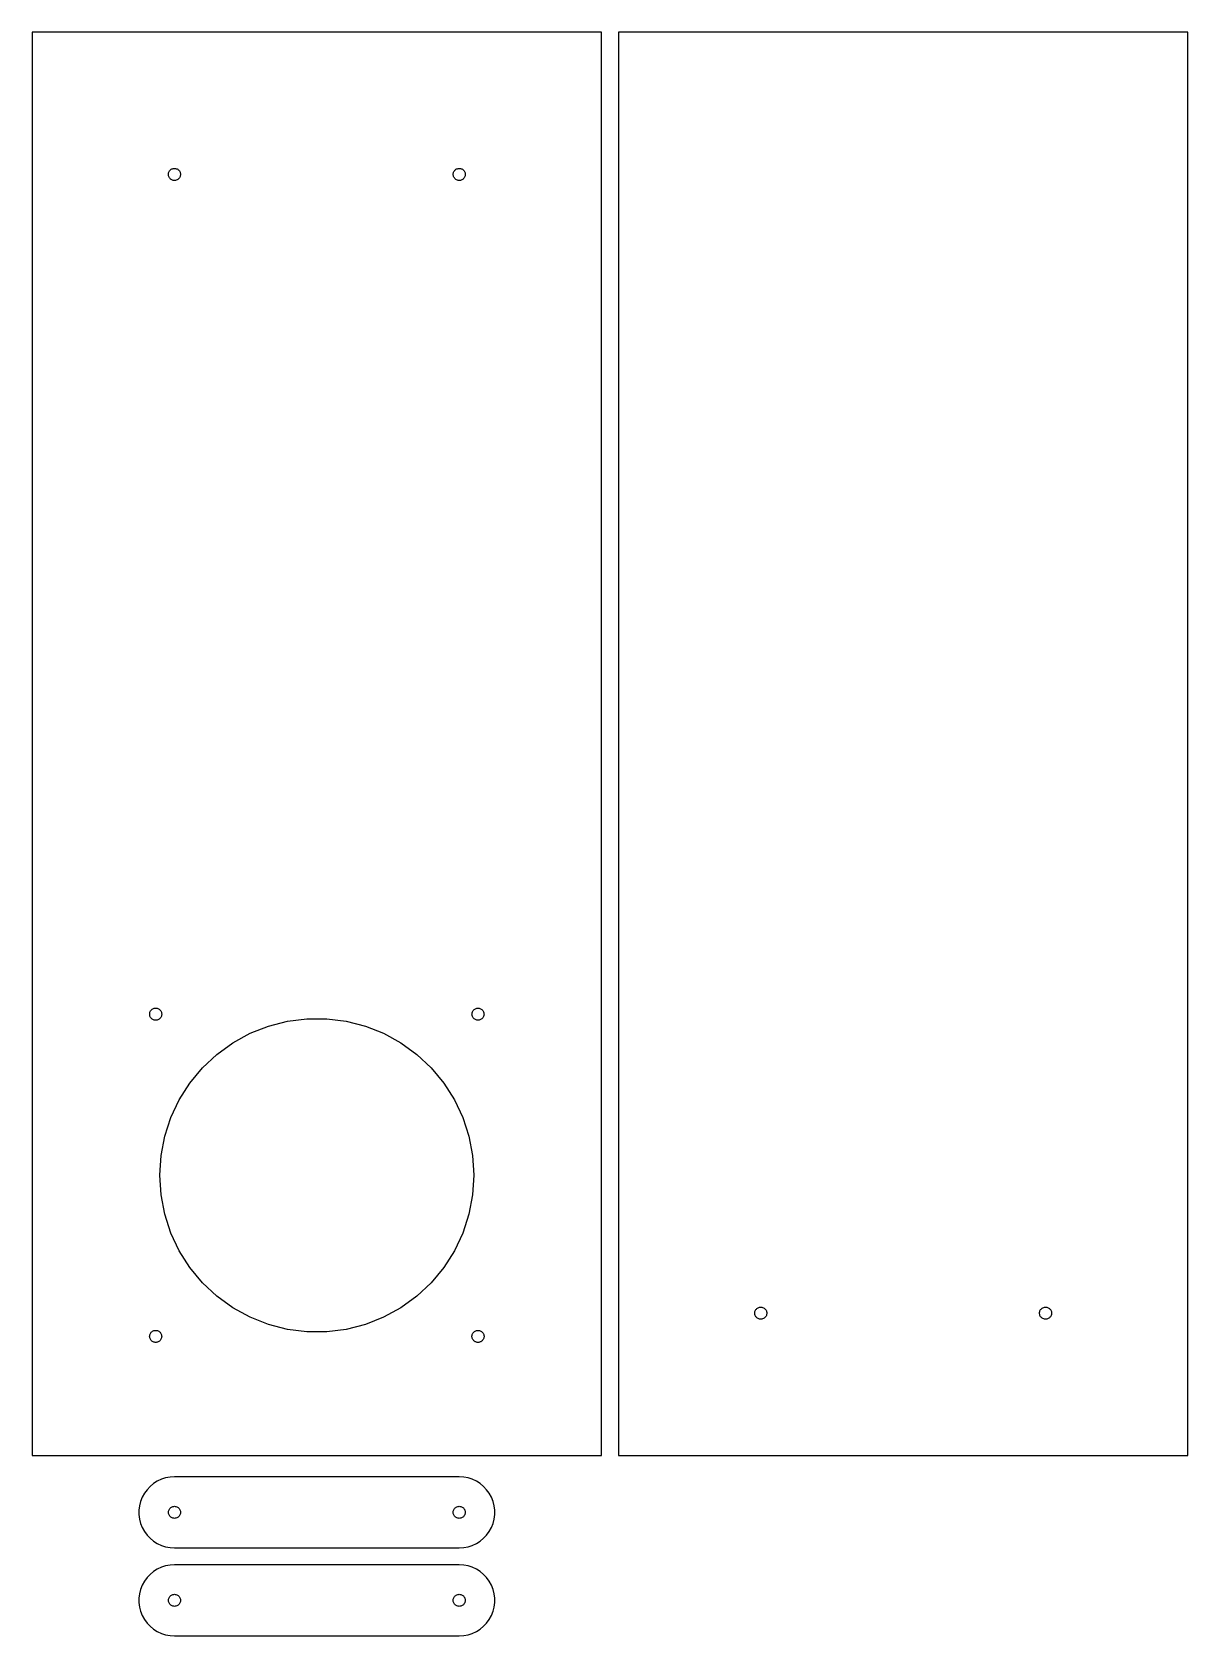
# Model space of a CAD drawing. Header units: metres. Extents: x -102 to 311, y -164 to 408.
import ezdxf

# ---------------------------------------------------------------- set-up
doc = ezdxf.new("R2010")
doc.units = ezdxf.units.M

msp = doc.modelspace()

# ---------------------------------------------------------------- linework, layer by layer
for p, q in [((101.6, 408), (-101.6, 408)), ((-101.6, 408), (-101.6, -100)), ((101.6, -100), (101.6, 408)), ((310.8, 408), (107.6, 408)), ((107.6, 408), (107.6, -100)), ((310.8, -100), (310.8, 408)), ((-52.95, 357.2), (-52.933, 357.469)), ((-52.933, 356.931), (-52.95, 357.2)), ((-52.933, 357.469), (-52.8824, 357.735)), ((-52.8824, 356.665), (-52.933, 356.931)), ((-52.8824, 357.735), (-52.799, 357.991)), ((-52.799, 356.409), (-52.8824, 356.665)), ((-52.799, 357.991), (-52.6841, 358.236)), ((-52.6841, 356.164), (-52.799, 356.409)), ((-52.6841, 358.236), (-52.5394, 358.464)), ((-52.5394, 355.936), (-52.6841, 356.164)), ((-52.5394, 358.464), (-52.3673, 358.672)), ((-52.3673, 355.728), (-52.5394, 355.936)), ((-52.3673, 358.672), (-52.1705, 358.857)), ((-52.1705, 355.543), (-52.3673, 355.728)), ((-52.1705, 358.857), (-51.952, 359.015)), ((-51.952, 355.385), (-52.1705, 355.543)), ((-51.952, 359.015), (-51.7154, 359.145)), ((-51.7154, 355.255), (-51.952, 355.385)), ((-51.7154, 359.145), (-51.4644, 359.245)), ((-51.4644, 355.155), (-51.7154, 355.255)), ((-51.4644, 359.245), (-51.2029, 359.312)), ((-51.2029, 355.088), (-51.4644, 355.155)), ((-51.2029, 359.312), (-50.935, 359.346)), ((-50.935, 355.054), (-51.2029, 355.088)), ((-50.935, 359.346), (-50.665, 359.346)), ((-50.665, 355.054), (-50.935, 355.054)), ((-50.665, 359.346), (-50.3971, 359.312)), ((-50.3971, 355.088), (-50.665, 355.054)), ((-50.3971, 359.312), (-50.1356, 359.245)), ((-50.1356, 355.155), (-50.3971, 355.088)), ((-50.1356, 359.245), (-49.8846, 359.145)), ((-49.8846, 355.255), (-50.1356, 355.155)), ((-49.8846, 359.145), (-49.648, 359.015)), ((-49.648, 355.385), (-49.8846, 355.255)), ((-49.648, 359.015), (-49.4295, 358.857)), ((-49.4295, 355.543), (-49.648, 355.385)), ((-49.4295, 358.857), (-49.2327, 358.672)), ((-49.2327, 355.728), (-49.4295, 355.543)), ((-49.2327, 358.672), (-49.0606, 358.464)), ((-49.0606, 355.936), (-49.2327, 355.728)), ((-49.0606, 358.464), (-48.9159, 358.236)), ((-48.9159, 356.164), (-49.0606, 355.936)), ((-48.9159, 358.236), (-48.801, 357.991)), ((-48.801, 356.409), (-48.9159, 356.164)), ((-48.801, 357.991), (-48.7175, 357.735)), ((-48.7175, 356.665), (-48.801, 356.409)), ((-48.7175, 357.735), (-48.6669, 357.469)), ((-48.6669, 356.931), (-48.7175, 356.665)), ((-48.6669, 357.469), (-48.65, 357.2)), ((-48.65, 357.2), (-48.6669, 356.931)), ((48.65, 357.2), (48.6669, 357.469)), ((48.6669, 356.931), (48.65, 357.2)), ((48.6669, 357.469), (48.7175, 357.735)), ((48.7175, 356.665), (48.6669, 356.931)), ((48.7175, 357.735), (48.801, 357.991)), ((48.801, 356.409), (48.7175, 356.665)), ((48.801, 357.991), (48.9159, 358.236)), ((48.9159, 356.164), (48.801, 356.409)), ((48.9159, 358.236), (49.0606, 358.464)), ((49.0606, 355.936), (48.9159, 356.164)), ((49.0606, 358.464), (49.2327, 358.672)), ((49.2327, 355.728), (49.0606, 355.936)), ((49.2327, 358.672), (49.4295, 358.857)), ((49.4295, 355.543), (49.2327, 355.728)), ((49.4295, 358.857), (49.648, 359.015)), ((49.648, 355.385), (49.4295, 355.543)), ((49.648, 359.015), (49.8846, 359.145)), ((49.8846, 355.255), (49.648, 355.385)), ((49.8846, 359.145), (50.1356, 359.245)), ((50.1356, 355.155), (49.8846, 355.255)), ((50.1356, 359.245), (50.3971, 359.312)), ((50.3971, 355.088), (50.1356, 355.155)), ((50.3971, 359.312), (50.665, 359.346)), ((50.665, 355.054), (50.3971, 355.088)), ((50.665, 359.346), (50.935, 359.346)), ((50.935, 355.054), (50.665, 355.054)), ((50.935, 359.346), (51.2029, 359.312)), ((51.2029, 355.088), (50.935, 355.054)), ((51.2029, 359.312), (51.4644, 359.245)), ((51.4644, 355.155), (51.2029, 355.088)), ((51.4644, 359.245), (51.7154, 359.145)), ((51.7154, 355.255), (51.4644, 355.155)), ((51.7154, 359.145), (51.952, 359.015)), ((51.952, 355.385), (51.7154, 355.255)), ((51.952, 359.015), (52.1705, 358.857)), ((52.1705, 355.543), (51.952, 355.385)), ((52.1705, 358.857), (52.3673, 358.672)), ((52.3673, 355.728), (52.1705, 355.543)), ((52.3673, 358.672), (52.5394, 358.464)), ((52.5394, 355.936), (52.3673, 355.728)), ((52.5394, 358.464), (52.6841, 358.236)), ((52.6841, 356.164), (52.5394, 355.936)), ((52.6841, 358.236), (52.799, 357.991)), ((52.799, 356.409), (52.6841, 356.164)), ((52.799, 357.991), (52.8824, 357.735)), ((52.8824, 356.665), (52.799, 356.409)), ((52.8824, 357.735), (52.933, 357.469)), ((52.933, 356.931), (52.8824, 356.665)), ((52.933, 357.469), (52.95, 357.2)), ((52.95, 357.2), (52.933, 356.931)), ((-59.6458, 57.635), (-59.6119, 57.9029)), ((-59.6458, 57.365), (-59.6458, 57.635)), ((-59.6119, 57.0971), (-59.6458, 57.365)), ((-59.6119, 57.9029), (-59.5448, 58.1644)), ((-59.5448, 58.1644), (-59.4454, 58.4154)), ((-59.4454, 58.4154), (-59.3153, 58.652)), ((-59.3153, 58.652), (-59.1566, 58.8705)), ((-59.1566, 58.8705), (-58.9718, 59.0673)), ((-58.9718, 59.0673), (-58.7637, 59.2394)), ((-58.7637, 59.2394), (-58.5358, 59.384)), ((-58.5358, 59.384), (-58.2915, 59.499)), ((-58.2915, 59.499), (-58.0347, 59.5824)), ((-58.0347, 59.5824), (-57.7695, 59.633)), ((-57.7695, 59.633), (-57.5, 59.65)), ((-57.5, 59.65), (-57.2305, 59.633)), ((-57.2305, 59.633), (-56.9653, 59.5824)), ((-56.9653, 59.5824), (-56.7085, 59.499)), ((-56.7085, 59.499), (-56.4642, 59.384)), ((-56.4642, 59.384), (-56.2363, 59.2394)), ((-56.2363, 59.2394), (-56.0282, 59.0673)), ((-56.0282, 59.0673), (-55.8434, 58.8705)), ((-55.8434, 58.8705), (-55.6847, 58.652)), ((-55.6847, 58.652), (-55.5546, 58.4154)), ((-55.5546, 58.4154), (-55.4552, 58.1644)), ((-55.4552, 58.1644), (-55.3881, 57.9029)), ((-55.3881, 57.9029), (-55.3542, 57.635)), ((-55.3542, 57.365), (-55.3881, 57.0971)), ((-55.3542, 57.635), (-55.3542, 57.365)), ((55.35, 57.5), (55.3669, 57.7695)), ((55.3669, 57.2305), (55.35, 57.5)), ((55.3669, 57.7695), (55.4175, 58.0347)), ((55.4175, 58.0347), (55.501, 58.2915)), ((55.501, 58.2915), (55.6159, 58.5358)), ((55.6159, 58.5358), (55.7606, 58.7637)), ((55.7606, 58.7637), (55.9327, 58.9718)), ((55.9327, 58.9718), (56.1295, 59.1566)), ((56.1295, 59.1566), (56.348, 59.3153)), ((56.348, 59.3153), (56.5846, 59.4454)), ((56.5846, 59.4454), (56.8356, 59.5448)), ((56.8356, 59.5448), (57.0971, 59.6119)), ((57.0971, 59.6119), (57.365, 59.6458)), ((57.365, 59.6458), (57.635, 59.6458)), ((57.635, 59.6458), (57.9029, 59.6119)), ((57.9029, 59.6119), (58.1644, 59.5448)), ((58.1644, 59.5448), (58.4154, 59.4454)), ((58.4154, 59.4454), (58.652, 59.3153)), ((58.652, 59.3153), (58.8705, 59.1566)), ((58.8705, 59.1566), (59.0673, 58.9718)), ((59.0673, 58.9718), (59.2394, 58.7637)), ((59.2394, 58.7637), (59.384, 58.5358)), ((59.384, 58.5358), (59.499, 58.2915)), ((59.499, 58.2915), (59.5824, 58.0347)), ((59.5824, 58.0347), (59.633, 57.7695)), ((59.633, 57.7695), (59.65, 57.5)), ((59.65, 57.5), (59.633, 57.2305)), ((-59.5448, 56.8356), (-59.6119, 57.0971)), ((-59.4454, 56.5846), (-59.5448, 56.8356)), ((-59.3153, 56.348), (-59.4454, 56.5846)), ((-59.1566, 56.1295), (-59.3153, 56.348)), ((-58.9718, 55.9327), (-59.1566, 56.1295)), ((-58.7637, 55.7606), (-58.9718, 55.9327)), ((-58.5358, 55.6159), (-58.7637, 55.7606)), ((-58.2915, 55.501), (-58.5358, 55.6159)), ((-58.0347, 55.4175), (-58.2915, 55.501)), ((-57.7695, 55.3669), (-58.0347, 55.4175)), ((-57.5, 55.35), (-57.7695, 55.3669)), ((-57.2305, 55.3669), (-57.5, 55.35)), ((-56.9653, 55.4175), (-57.2305, 55.3669)), ((-56.7085, 55.501), (-56.9653, 55.4175)), ((-56.4642, 55.6159), (-56.7085, 55.501)), ((-56.2363, 55.7606), (-56.4642, 55.6159)), ((-56.0282, 55.9327), (-56.2363, 55.7606)), ((-55.8434, 56.1295), (-56.0282, 55.9327)), ((-55.6847, 56.348), (-55.8434, 56.1295)), ((-55.5546, 56.5846), (-55.6847, 56.348)), ((-55.4552, 56.8356), (-55.5546, 56.5846)), ((-55.3881, 57.0971), (-55.4552, 56.8356)), ((-23.8436, 50.6703), (-17.3049, 53.2592)), ((-17.3049, 53.2592), (-10.4933, 55.0081)), ((-10.4933, 55.0081), (-3.5163, 55.8895)), ((-3.5163, 55.8895), (3.5163, 55.8895)), ((3.5163, 55.8895), (10.4933, 55.0081)), ((10.4933, 55.0081), (17.3049, 53.2592)), ((17.3049, 53.2592), (23.8436, 50.6703)), ((55.4175, 56.9653), (55.3669, 57.2305)), ((55.501, 56.7085), (55.4175, 56.9653)), ((55.6159, 56.4642), (55.501, 56.7085)), ((55.7606, 56.2363), (55.6159, 56.4642)), ((55.9327, 56.0282), (55.7606, 56.2363)), ((56.1295, 55.8434), (55.9327, 56.0282)), ((56.348, 55.6847), (56.1295, 55.8434)), ((56.5846, 55.5546), (56.348, 55.6847)), ((56.8356, 55.4552), (56.5846, 55.5546)), ((57.0971, 55.3881), (56.8356, 55.4552)), ((57.365, 55.3542), (57.0971, 55.3881)), ((57.635, 55.3542), (57.365, 55.3542)), ((57.9029, 55.3881), (57.635, 55.3542)), ((58.1644, 55.4552), (57.9029, 55.3881)), ((58.4154, 55.5546), (58.1644, 55.4552)), ((58.652, 55.6847), (58.4154, 55.5546)), ((58.8705, 55.8434), (58.652, 55.6847)), ((59.0673, 56.0282), (58.8705, 55.8434)), ((59.2394, 56.2363), (59.0673, 56.0282)), ((59.384, 56.4642), (59.2394, 56.2363)), ((59.499, 56.7085), (59.384, 56.4642)), ((59.5824, 56.9653), (59.499, 56.7085)), ((59.633, 57.2305), (59.5824, 56.9653)), ((-35.6957, 43.1487), (-30.0063, 47.2823)), ((-30.0063, 47.2823), (-23.8436, 50.6703)), ((23.8436, 50.6703), (30.0063, 47.2823)), ((30.0063, 47.2823), (35.6957, 43.1487)), ((-40.8222, 38.3346), (-35.6957, 43.1487)), ((35.6957, 43.1487), (40.8222, 38.3346)), ((-45.3049, 32.916), (-40.8222, 38.3346)), ((40.8222, 38.3346), (45.3049, 32.916)), ((-49.0732, 26.9782), (-45.3049, 32.916)), ((45.3049, 32.916), (49.0732, 26.9782)), ((-52.0675, 20.615), (-49.0732, 26.9782)), ((49.0732, 26.9782), (52.0675, 20.615)), ((-54.2406, 13.9266), (-52.0675, 20.615)), ((52.0675, 20.615), (54.2406, 13.9266)), ((-55.5584, 7.0187), (-54.2406, 13.9266)), ((54.2406, 13.9266), (55.5584, 7.0187)), ((-56, 0), (-55.5584, 7.0187)), ((55.5584, 7.0187), (56, 0)), ((-55.5584, -7.0187), (-56, 0)), ((56, 0), (55.5584, -7.0187)), ((-54.2406, -13.9266), (-55.5584, -7.0187)), ((55.5584, -7.0187), (54.2406, -13.9266)), ((-52.0675, -20.615), (-54.2406, -13.9266)), ((54.2406, -13.9266), (52.0675, -20.615)), ((-49.0732, -26.9782), (-52.0675, -20.615)), ((52.0675, -20.615), (49.0732, -26.9782)), ((-45.3049, -32.916), (-49.0732, -26.9782)), ((49.0732, -26.9782), (45.3049, -32.916)), ((-40.8222, -38.3346), (-45.3049, -32.916)), ((45.3049, -32.916), (40.8222, -38.3346)), ((-35.6957, -43.1487), (-40.8222, -38.3346)), ((40.8222, -38.3346), (35.6957, -43.1487)), ((-30.0063, -47.2823), (-35.6957, -43.1487)), ((35.6957, -43.1487), (30.0063, -47.2823)), ((-23.8436, -50.6703), (-30.0063, -47.2823)), ((-17.3049, -53.2592), (-23.8436, -50.6703)), ((23.8436, -50.6703), (17.3049, -53.2592)), ((30.0063, -47.2823), (23.8436, -50.6703)), ((156.25, -49.2), (156.267, -48.9305)), ((156.267, -49.4695), (156.25, -49.2)), ((156.267, -48.9305), (156.318, -48.6653)), ((156.318, -49.7347), (156.267, -49.4695)), ((156.318, -48.6653), (156.401, -48.4085)), ((156.401, -49.9915), (156.318, -49.7347)), ((156.401, -48.4085), (156.516, -48.1642)), ((156.516, -50.2358), (156.401, -49.9915)), ((156.516, -48.1642), (156.661, -47.9363)), ((156.661, -50.4637), (156.516, -50.2358)), ((156.661, -47.9363), (156.833, -47.7282)), ((156.833, -50.6718), (156.661, -50.4637)), ((156.833, -47.7282), (157.03, -47.5434)), ((157.03, -50.8566), (156.833, -50.6718)), ((157.03, -47.5434), (157.248, -47.3847)), ((157.248, -51.0153), (157.03, -50.8566)), ((157.248, -47.3847), (157.485, -47.2546)), ((157.485, -51.1454), (157.248, -51.0153)), ((157.485, -47.2546), (157.736, -47.1552)), ((157.736, -51.2448), (157.485, -51.1454)), ((157.736, -47.1552), (157.997, -47.0881)), ((157.997, -51.3119), (157.736, -51.2448)), ((157.997, -47.0881), (158.265, -47.0542)), ((158.265, -51.3458), (157.997, -51.3119)), ((158.265, -47.0542), (158.535, -47.0542)), ((158.535, -51.3458), (158.265, -51.3458)), ((158.535, -47.0542), (158.803, -47.0881)), ((158.803, -51.3119), (158.535, -51.3458)), ((158.803, -47.0881), (159.064, -47.1552)), ((159.064, -51.2448), (158.803, -51.3119)), ((159.064, -47.1552), (159.315, -47.2546)), ((159.315, -51.1454), (159.064, -51.2448)), ((159.315, -47.2546), (159.552, -47.3847)), ((159.552, -51.0153), (159.315, -51.1454)), ((159.552, -47.3847), (159.77, -47.5434)), ((159.77, -50.8566), (159.552, -51.0153)), ((159.77, -47.5434), (159.967, -47.7282)), ((159.967, -50.6718), (159.77, -50.8566)), ((159.967, -47.7282), (160.139, -47.9363)), ((160.139, -50.4637), (159.967, -50.6718)), ((160.139, -47.9363), (160.284, -48.1642)), ((160.284, -50.2358), (160.139, -50.4637)), ((160.284, -48.1642), (160.399, -48.4085)), ((160.399, -49.9915), (160.284, -50.2358)), ((160.399, -48.4085), (160.482, -48.6653)), ((160.482, -49.7347), (160.399, -49.9915)), ((160.482, -48.6653), (160.533, -48.9305)), ((160.533, -49.4695), (160.482, -49.7347)), ((160.533, -48.9305), (160.55, -49.2)), ((160.55, -49.2), (160.533, -49.4695)), ((257.85, -49.2), (257.867, -48.9305)), ((257.867, -49.4695), (257.85, -49.2)), ((257.867, -48.9305), (257.918, -48.6653)), ((257.918, -49.7347), (257.867, -49.4695)), ((257.918, -48.6653), (258.001, -48.4085)), ((258.001, -49.9915), (257.918, -49.7347)), ((258.001, -48.4085), (258.116, -48.1642)), ((258.116, -50.2358), (258.001, -49.9915)), ((258.116, -48.1642), (258.261, -47.9363)), ((258.261, -50.4637), (258.116, -50.2358)), ((258.261, -47.9363), (258.433, -47.7282)), ((258.433, -50.6718), (258.261, -50.4637)), ((258.433, -47.7282), (258.63, -47.5434)), ((258.63, -50.8566), (258.433, -50.6718)), ((258.63, -47.5434), (258.848, -47.3847)), ((258.848, -51.0153), (258.63, -50.8566)), ((258.848, -47.3847), (259.085, -47.2546)), ((259.085, -51.1454), (258.848, -51.0153)), ((259.085, -47.2546), (259.336, -47.1552)), ((259.336, -51.2448), (259.085, -51.1454)), ((259.336, -47.1552), (259.597, -47.0881)), ((259.597, -51.3119), (259.336, -51.2448)), ((259.597, -47.0881), (259.865, -47.0542)), ((259.865, -51.3458), (259.597, -51.3119)), ((259.865, -47.0542), (260.135, -47.0542)), ((260.135, -51.3458), (259.865, -51.3458)), ((260.135, -47.0542), (260.403, -47.0881)), ((260.403, -51.3119), (260.135, -51.3458)), ((260.403, -47.0881), (260.664, -47.1552)), ((260.664, -51.2448), (260.403, -51.3119)), ((260.664, -47.1552), (260.915, -47.2546)), ((260.915, -51.1454), (260.664, -51.2448)), ((260.915, -47.2546), (261.152, -47.3847)), ((261.152, -51.0153), (260.915, -51.1454)), ((261.152, -47.3847), (261.37, -47.5434)), ((261.37, -50.8566), (261.152, -51.0153)), ((261.37, -47.5434), (261.567, -47.7282)), ((261.567, -50.6718), (261.37, -50.8566)), ((261.567, -47.7282), (261.739, -47.9363)), ((261.739, -50.4637), (261.567, -50.6718)), ((261.739, -47.9363), (261.884, -48.1642)), ((261.884, -50.2358), (261.739, -50.4637)), ((261.884, -48.1642), (261.999, -48.4085)), ((261.999, -49.9915), (261.884, -50.2358)), ((261.999, -48.4085), (262.082, -48.6653)), ((262.082, -49.7347), (261.999, -49.9915)), ((262.082, -48.6653), (262.133, -48.9305)), ((262.133, -49.4695), (262.082, -49.7347)), ((262.133, -48.9305), (262.15, -49.2)), ((262.15, -49.2), (262.133, -49.4695)), ((-59.65, -57.5), (-59.633, -57.2305)), ((-59.633, -57.2305), (-59.5824, -56.9653)), ((-59.5824, -56.9653), (-59.499, -56.7085)), ((-59.499, -56.7085), (-59.384, -56.4642)), ((-59.384, -56.4642), (-59.2394, -56.2363)), ((-59.2394, -56.2363), (-59.0673, -56.0282)), ((-59.0673, -56.0282), (-58.8705, -55.8434)), ((-58.8705, -55.8434), (-58.652, -55.6847)), ((-58.652, -55.6847), (-58.4154, -55.5546)), ((-58.4154, -55.5546), (-58.1644, -55.4552)), ((-58.1644, -55.4552), (-57.9029, -55.3881)), ((-57.9029, -55.3881), (-57.635, -55.3542)), ((-57.635, -55.3542), (-57.365, -55.3542)), ((-57.365, -55.3542), (-57.0971, -55.3881)), ((-57.0971, -55.3881), (-56.8356, -55.4552)), ((-56.8356, -55.4552), (-56.5846, -55.5546)), ((-56.5846, -55.5546), (-56.348, -55.6847)), ((-56.348, -55.6847), (-56.1295, -55.8434)), ((-56.1295, -55.8434), (-55.9327, -56.0282)), ((-55.9327, -56.0282), (-55.7606, -56.2363)), ((-55.7606, -56.2363), (-55.6159, -56.4642)), ((-55.6159, -56.4642), (-55.501, -56.7085)), ((-55.501, -56.7085), (-55.4175, -56.9653)), ((-55.4175, -56.9653), (-55.3669, -57.2305)), ((-55.3669, -57.2305), (-55.35, -57.5)), ((-10.4933, -55.0081), (-17.3049, -53.2592)), ((-3.5163, -55.8895), (-10.4933, -55.0081)), ((3.5163, -55.8895), (-3.5163, -55.8895)), ((10.4933, -55.0081), (3.5163, -55.8895)), ((17.3049, -53.2592), (10.4933, -55.0081)), ((55.3542, -57.365), (55.3881, -57.0971)), ((55.3881, -57.0971), (55.4552, -56.8356)), ((55.4552, -56.8356), (55.5546, -56.5846)), ((55.5546, -56.5846), (55.6847, -56.348)), ((55.6847, -56.348), (55.8434, -56.1295)), ((55.8434, -56.1295), (56.0282, -55.9327)), ((56.0282, -55.9327), (56.2363, -55.7606)), ((56.2363, -55.7606), (56.4642, -55.6159)), ((56.4642, -55.6159), (56.7085, -55.501)), ((56.7085, -55.501), (56.9653, -55.4175)), ((56.9653, -55.4175), (57.2305, -55.3669)), ((57.2305, -55.3669), (57.5, -55.35)), ((57.5, -55.35), (57.7695, -55.3669)), ((57.7695, -55.3669), (58.0347, -55.4175)), ((58.0347, -55.4175), (58.2915, -55.501)), ((58.2915, -55.501), (58.5358, -55.6159)), ((58.5358, -55.6159), (58.7637, -55.7606)), ((58.7637, -55.7606), (58.9718, -55.9327)), ((58.9718, -55.9327), (59.1566, -56.1295)), ((59.1566, -56.1295), (59.3153, -56.348)), ((59.3153, -56.348), (59.4454, -56.5846)), ((59.4454, -56.5846), (59.5448, -56.8356)), ((59.5448, -56.8356), (59.6119, -57.0971)), ((59.6119, -57.0971), (59.6458, -57.365)), ((-59.633, -57.7695), (-59.65, -57.5)), ((-59.5824, -58.0347), (-59.633, -57.7695)), ((-59.499, -58.2915), (-59.5824, -58.0347)), ((-59.384, -58.5358), (-59.499, -58.2915)), ((-59.2394, -58.7637), (-59.384, -58.5358)), ((-59.0673, -58.9718), (-59.2394, -58.7637)), ((-58.8705, -59.1566), (-59.0673, -58.9718)), ((-58.652, -59.3153), (-58.8705, -59.1566)), ((-58.4154, -59.4454), (-58.652, -59.3153)), ((-58.1644, -59.5448), (-58.4154, -59.4454)), ((-57.9029, -59.6119), (-58.1644, -59.5448)), ((-57.635, -59.6458), (-57.9029, -59.6119)), ((-57.365, -59.6458), (-57.635, -59.6458)), ((-57.0971, -59.6119), (-57.365, -59.6458)), ((-56.8356, -59.5448), (-57.0971, -59.6119)), ((-56.5846, -59.4454), (-56.8356, -59.5448)), ((-56.348, -59.3153), (-56.5846, -59.4454)), ((-56.1295, -59.1566), (-56.348, -59.3153)), ((-55.9327, -58.9718), (-56.1295, -59.1566)), ((-55.7606, -58.7637), (-55.9327, -58.9718)), ((-55.6159, -58.5358), (-55.7606, -58.7637)), ((-55.501, -58.2915), (-55.6159, -58.5358)), ((-55.4175, -58.0347), (-55.501, -58.2915)), ((-55.3669, -57.7695), (-55.4175, -58.0347)), ((-55.35, -57.5), (-55.3669, -57.7695)), ((55.3542, -57.635), (55.3542, -57.365)), ((55.3881, -57.9029), (55.3542, -57.635)), ((55.4552, -58.1644), (55.3881, -57.9029)), ((55.5546, -58.4154), (55.4552, -58.1644)), ((55.6847, -58.652), (55.5546, -58.4154)), ((55.8434, -58.8705), (55.6847, -58.652)), ((56.0282, -59.0673), (55.8434, -58.8705)), ((56.2363, -59.2394), (56.0282, -59.0673)), ((56.4642, -59.384), (56.2363, -59.2394)), ((56.7085, -59.499), (56.4642, -59.384)), ((56.9653, -59.5824), (56.7085, -59.499)), ((57.2305, -59.633), (56.9653, -59.5824)), ((57.5, -59.65), (57.2305, -59.633)), ((57.7695, -59.633), (57.5, -59.65)), ((58.0347, -59.5824), (57.7695, -59.633)), ((58.2915, -59.499), (58.0347, -59.5824)), ((58.5358, -59.384), (58.2915, -59.499)), ((58.7637, -59.2394), (58.5358, -59.384)), ((58.9718, -59.0673), (58.7637, -59.2394)), ((59.1566, -58.8705), (58.9718, -59.0673)), ((59.3153, -58.652), (59.1566, -58.8705)), ((59.4454, -58.4154), (59.3153, -58.652)), ((59.5448, -58.1644), (59.4454, -58.4154)), ((59.6119, -57.9029), (59.5448, -58.1644)), ((59.6458, -57.635), (59.6119, -57.9029)), ((59.6458, -57.365), (59.6458, -57.635)), ((-101.6, -100), (101.6, -100)), ((107.6, -100), (310.8, -100)), ((-55.4752, -108.492), (-56.9183, -109.171)), ((-53.9583, -107.999), (-55.4752, -108.492)), ((-52.3917, -107.7), (-53.9583, -107.999)), ((-50.8, -107.6), (-52.3917, -107.7)), ((50.8, -107.6), (-50.8, -107.6)), ((52.3917, -107.7), (50.8, -107.6)), ((53.9583, -107.999), (52.3917, -107.7)), ((55.4752, -108.492), (53.9583, -107.999)), ((56.9183, -109.171), (55.4752, -108.492)), ((-61.5229, -113.495), (-62.2913, -114.893)), ((-60.5855, -112.205), (-61.5229, -113.495)), ((-59.4937, -111.042), (-60.5855, -112.205)), ((-58.2648, -110.025), (-59.4937, -111.042)), ((-56.9183, -109.171), (-58.2648, -110.025)), ((58.2649, -110.025), (56.9183, -109.171)), ((59.4937, -111.042), (58.2649, -110.025)), ((60.5855, -112.205), (59.4937, -111.042)), ((61.5229, -113.495), (60.5855, -112.205)), ((62.2913, -114.893), (61.5229, -113.495)), ((-63.275, -117.92), (-63.4749, -119.503)), ((-63.4749, -119.503), (-63.4749, -121.097)), ((-62.8784, -116.375), (-63.275, -117.92)), ((-62.2913, -114.893), (-62.8784, -116.375)), ((-52.9457, -120.165), (-52.9119, -119.897)), ((-52.9457, -120.435), (-52.9457, -120.165)), ((-52.9119, -119.897), (-52.8448, -119.636)), ((-52.8448, -119.636), (-52.7454, -119.385)), ((-52.7454, -119.385), (-52.6153, -119.148)), ((-52.6153, -119.148), (-52.4566, -118.93)), ((-52.4566, -118.93), (-52.2718, -118.733)), ((-52.2718, -118.733), (-52.0637, -118.561)), ((-52.0637, -118.561), (-51.8358, -118.416)), ((-51.8358, -118.416), (-51.5914, -118.301)), ((-51.5914, -118.301), (-51.3347, -118.218)), ((-51.3347, -118.218), (-51.0694, -118.167)), ((-51.0694, -118.167), (-50.8, -118.15)), ((-50.8, -118.15), (-50.5305, -118.167)), ((-50.5305, -118.167), (-50.2653, -118.218)), ((-50.2653, -118.218), (-50.0085, -118.301)), ((-50.0085, -118.301), (-49.7642, -118.416)), ((-49.7642, -118.416), (-49.5363, -118.561)), ((-49.5363, -118.561), (-49.3282, -118.733)), ((-49.3282, -118.733), (-49.1434, -118.93)), ((-49.1434, -118.93), (-48.9847, -119.148)), ((-48.9847, -119.148), (-48.8546, -119.385)), ((-48.8546, -119.385), (-48.7552, -119.636)), ((-48.7552, -119.636), (-48.6881, -119.897)), ((-48.6881, -119.897), (-48.6542, -120.165)), ((-48.6542, -120.165), (-48.6542, -120.435)), ((48.6542, -120.165), (48.6881, -119.897)), ((48.6542, -120.435), (48.6542, -120.165)), ((48.6881, -119.897), (48.7552, -119.636)), ((48.7552, -119.636), (48.8546, -119.385)), ((48.8546, -119.385), (48.9847, -119.148)), ((48.9847, -119.148), (49.1434, -118.93)), ((49.1434, -118.93), (49.3282, -118.733)), ((49.3282, -118.733), (49.5363, -118.561)), ((49.5363, -118.561), (49.7642, -118.416)), ((49.7642, -118.416), (50.0085, -118.301)), ((50.0085, -118.301), (50.2653, -118.218)), ((50.2653, -118.218), (50.5305, -118.167)), ((50.5305, -118.167), (50.8, -118.15)), ((50.8, -118.15), (51.0695, -118.167)), ((51.0695, -118.167), (51.3347, -118.218)), ((51.3347, -118.218), (51.5915, -118.301)), ((51.5915, -118.301), (51.8358, -118.416)), ((51.8358, -118.416), (52.0637, -118.561)), ((52.0637, -118.561), (52.2718, -118.733)), ((52.2718, -118.733), (52.4566, -118.93)), ((52.4566, -118.93), (52.6153, -119.148)), ((52.6153, -119.148), (52.7454, -119.385)), ((52.7454, -119.385), (52.8448, -119.636)), ((52.8448, -119.636), (52.9119, -119.897)), ((52.9119, -119.897), (52.9457, -120.165)), ((52.9457, -120.165), (52.9457, -120.435)), ((62.8784, -116.375), (62.2913, -114.893)), ((63.275, -117.92), (62.8784, -116.375)), ((63.4749, -119.503), (63.275, -117.92)), ((63.4749, -121.097), (63.4749, -119.503)), ((-63.4749, -121.097), (-63.275, -122.68)), ((-63.275, -122.68), (-62.8784, -124.225)), ((-62.8784, -124.225), (-62.2913, -125.707)), ((-62.2913, -125.707), (-61.5229, -127.105)), ((-52.9119, -120.703), (-52.9457, -120.435)), ((-52.8448, -120.964), (-52.9119, -120.703)), ((-52.7454, -121.215), (-52.8448, -120.964)), ((-52.6153, -121.452), (-52.7454, -121.215)), ((-52.4566, -121.67), (-52.6153, -121.452)), ((-52.2718, -121.867), (-52.4566, -121.67)), ((-52.0637, -122.039), (-52.2718, -121.867)), ((-51.8358, -122.184), (-52.0637, -122.039)), ((-51.5914, -122.299), (-51.8358, -122.184)), ((-51.3347, -122.382), (-51.5914, -122.299)), ((-51.0694, -122.433), (-51.3347, -122.382)), ((-50.8, -122.45), (-51.0694, -122.433)), ((-50.5305, -122.433), (-50.8, -122.45)), ((-50.2653, -122.382), (-50.5305, -122.433)), ((-50.0085, -122.299), (-50.2653, -122.382)), ((-49.7642, -122.184), (-50.0085, -122.299)), ((-49.5363, -122.039), (-49.7642, -122.184)), ((-49.3282, -121.867), (-49.5363, -122.039)), ((-49.1434, -121.67), (-49.3282, -121.867)), ((-48.9847, -121.452), (-49.1434, -121.67)), ((-48.8546, -121.215), (-48.9847, -121.452)), ((-48.7552, -120.964), (-48.8546, -121.215)), ((-48.6881, -120.703), (-48.7552, -120.964)), ((-48.6542, -120.435), (-48.6881, -120.703)), ((48.6881, -120.703), (48.6542, -120.435)), ((48.7552, -120.964), (48.6881, -120.703)), ((48.8546, -121.215), (48.7552, -120.964)), ((48.9847, -121.452), (48.8546, -121.215)), ((49.1434, -121.67), (48.9847, -121.452)), ((49.3282, -121.867), (49.1434, -121.67)), ((49.5363, -122.039), (49.3282, -121.867)), ((49.7642, -122.184), (49.5363, -122.039)), ((50.0085, -122.299), (49.7642, -122.184)), ((50.2653, -122.382), (50.0085, -122.299)), ((50.5305, -122.433), (50.2653, -122.382)), ((50.8, -122.45), (50.5305, -122.433)), ((51.0695, -122.433), (50.8, -122.45)), ((51.3347, -122.382), (51.0695, -122.433)), ((51.5915, -122.299), (51.3347, -122.382)), ((51.8358, -122.184), (51.5915, -122.299)), ((52.0637, -122.039), (51.8358, -122.184)), ((52.2718, -121.867), (52.0637, -122.039)), ((52.4566, -121.67), (52.2718, -121.867)), ((52.6153, -121.452), (52.4566, -121.67)), ((52.7454, -121.215), (52.6153, -121.452)), ((52.8448, -120.964), (52.7454, -121.215)), ((52.9119, -120.703), (52.8448, -120.964)), ((52.9457, -120.435), (52.9119, -120.703)), ((61.5229, -127.105), (62.2913, -125.707)), ((62.2913, -125.707), (62.8784, -124.225)), ((62.8784, -124.225), (63.275, -122.68)), ((63.275, -122.68), (63.4749, -121.097)), ((-61.5229, -127.105), (-60.5855, -128.395)), ((-60.5855, -128.395), (-59.4937, -129.558)), ((-59.4937, -129.558), (-58.2648, -130.574)), ((-58.2648, -130.574), (-56.9183, -131.429)), ((-56.9183, -131.429), (-55.4752, -132.108)), ((55.4752, -132.108), (56.9183, -131.429)), ((56.9183, -131.429), (58.2649, -130.574)), ((58.2649, -130.574), (59.4937, -129.558)), ((59.4937, -129.558), (60.5855, -128.395)), ((60.5855, -128.395), (61.5229, -127.105)), ((-55.4752, -132.108), (-53.9583, -132.601)), ((-53.9583, -132.601), (-52.3917, -132.9)), ((-52.3917, -132.9), (-50.8, -133)), ((-50.8, -133), (50.8, -133)), ((50.8, -133), (52.3917, -132.9)), ((52.3917, -132.9), (53.9583, -132.601)), ((53.9583, -132.601), (55.4752, -132.108)), ((-59.4937, -142.442), (-60.5855, -143.605)), ((-58.2648, -141.425), (-59.4937, -142.442)), ((-56.9183, -140.571), (-58.2648, -141.425)), ((-55.4752, -139.892), (-56.9183, -140.571)), ((-53.9583, -139.399), (-55.4752, -139.892)), ((-52.3917, -139.1), (-53.9583, -139.399)), ((-50.8, -139), (-52.3917, -139.1)), ((50.8, -139), (-50.8, -139)), ((52.3917, -139.1), (50.8, -139)), ((53.9583, -139.399), (52.3917, -139.1)), ((55.4752, -139.892), (53.9583, -139.399)), ((56.9183, -140.571), (55.4752, -139.892)), ((58.2649, -141.425), (56.9183, -140.571)), ((59.4937, -142.442), (58.2649, -141.425)), ((60.5855, -143.605), (59.4937, -142.442)), ((-62.8784, -147.775), (-63.275, -149.32)), ((-62.2913, -146.293), (-62.8784, -147.775)), ((-61.5229, -144.895), (-62.2913, -146.293)), ((-60.5855, -143.605), (-61.5229, -144.895)), ((61.5229, -144.895), (60.5855, -143.605)), ((62.2913, -146.293), (61.5229, -144.895)), ((62.8784, -147.775), (62.2913, -146.293)), ((63.275, -149.32), (62.8784, -147.775)), ((-63.275, -149.32), (-63.4749, -150.903)), ((-63.4749, -150.903), (-63.4749, -152.497)), ((-63.4749, -152.497), (-63.275, -154.08)), ((-63.275, -154.08), (-62.8784, -155.624)), ((-52.9457, -151.565), (-52.9119, -151.297)), ((-52.9457, -151.835), (-52.9457, -151.565)), ((-52.9119, -152.103), (-52.9457, -151.835)), ((-52.9119, -151.297), (-52.8448, -151.036)), ((-52.8448, -152.364), (-52.9119, -152.103)), ((-52.8448, -151.036), (-52.7454, -150.785)), ((-52.7454, -152.615), (-52.8448, -152.364)), ((-52.7454, -150.785), (-52.6153, -150.548)), ((-52.6153, -152.852), (-52.7454, -152.615)), ((-52.6153, -150.548), (-52.4566, -150.33)), ((-52.4566, -153.07), (-52.6153, -152.852)), ((-52.4566, -150.33), (-52.2718, -150.133)), ((-52.2718, -153.267), (-52.4566, -153.07)), ((-52.2718, -150.133), (-52.0637, -149.961)), ((-52.0637, -153.439), (-52.2718, -153.267)), ((-52.0637, -149.961), (-51.8358, -149.816)), ((-51.8358, -153.584), (-52.0637, -153.439)), ((-51.8358, -149.816), (-51.5914, -149.701)), ((-51.5914, -153.699), (-51.8358, -153.584)), ((-51.5914, -149.701), (-51.3347, -149.618)), ((-51.3347, -153.782), (-51.5914, -153.699)), ((-51.3347, -149.618), (-51.0694, -149.567)), ((-51.0694, -153.833), (-51.3347, -153.782)), ((-51.0694, -149.567), (-50.8, -149.55)), ((-50.8, -153.85), (-51.0694, -153.833)), ((-50.8, -149.55), (-50.5305, -149.567)), ((-50.5305, -153.833), (-50.8, -153.85)), ((-50.5305, -149.567), (-50.2653, -149.618)), ((-50.2653, -153.782), (-50.5305, -153.833)), ((-50.2653, -149.618), (-50.0085, -149.701)), ((-50.0085, -153.699), (-50.2653, -153.782)), ((-50.0085, -149.701), (-49.7642, -149.816)), ((-49.7642, -153.584), (-50.0085, -153.699)), ((-49.7642, -149.816), (-49.5363, -149.961)), ((-49.5363, -153.439), (-49.7642, -153.584)), ((-49.5363, -149.961), (-49.3282, -150.133)), ((-49.3282, -153.267), (-49.5363, -153.439)), ((-49.3282, -150.133), (-49.1434, -150.33)), ((-49.1434, -153.07), (-49.3282, -153.267)), ((-49.1434, -150.33), (-48.9847, -150.548)), ((-48.9847, -152.852), (-49.1434, -153.07)), ((-48.9847, -150.548), (-48.8546, -150.785)), ((-48.8546, -152.615), (-48.9847, -152.852)), ((-48.8546, -150.785), (-48.7552, -151.036)), ((-48.7552, -152.364), (-48.8546, -152.615)), ((-48.7552, -151.036), (-48.6881, -151.297)), ((-48.6881, -152.103), (-48.7552, -152.364)), ((-48.6881, -151.297), (-48.6542, -151.565)), ((-48.6542, -151.835), (-48.6881, -152.103)), ((-48.6542, -151.565), (-48.6542, -151.835)), ((48.6542, -151.565), (48.6881, -151.297)), ((48.6542, -151.835), (48.6542, -151.565)), ((48.6881, -152.103), (48.6542, -151.835)), ((48.6881, -151.297), (48.7552, -151.036)), ((48.7552, -152.364), (48.6881, -152.103)), ((48.7552, -151.036), (48.8546, -150.785)), ((48.8546, -152.615), (48.7552, -152.364)), ((48.8546, -150.785), (48.9847, -150.548)), ((48.9847, -152.852), (48.8546, -152.615)), ((48.9847, -150.548), (49.1434, -150.33)), ((49.1434, -153.07), (48.9847, -152.852)), ((49.1434, -150.33), (49.3282, -150.133)), ((49.3282, -153.267), (49.1434, -153.07)), ((49.3282, -150.133), (49.5363, -149.961)), ((49.5363, -153.439), (49.3282, -153.267)), ((49.5363, -149.961), (49.7642, -149.816)), ((49.7642, -153.584), (49.5363, -153.439)), ((49.7642, -149.816), (50.0085, -149.701)), ((50.0085, -153.699), (49.7642, -153.584)), ((50.0085, -149.701), (50.2653, -149.618)), ((50.2653, -153.782), (50.0085, -153.699)), ((50.2653, -149.618), (50.5305, -149.567)), ((50.5305, -153.833), (50.2653, -153.782)), ((50.5305, -149.567), (50.8, -149.55)), ((50.8, -153.85), (50.5305, -153.833)), ((50.8, -149.55), (51.0695, -149.567)), ((51.0695, -153.833), (50.8, -153.85)), ((51.0695, -149.567), (51.3347, -149.618)), ((51.3347, -153.782), (51.0695, -153.833)), ((51.3347, -149.618), (51.5915, -149.701)), ((51.5915, -153.699), (51.3347, -153.782)), ((51.5915, -149.701), (51.8358, -149.816)), ((51.8358, -153.584), (51.5915, -153.699)), ((51.8358, -149.816), (52.0637, -149.961)), ((52.0637, -153.439), (51.8358, -153.584)), ((52.0637, -149.961), (52.2718, -150.133)), ((52.2718, -153.267), (52.0637, -153.439)), ((52.2718, -150.133), (52.4566, -150.33)), ((52.4566, -153.07), (52.2718, -153.267)), ((52.4566, -150.33), (52.6153, -150.548)), ((52.6153, -152.852), (52.4566, -153.07)), ((52.6153, -150.548), (52.7454, -150.785)), ((52.7454, -152.615), (52.6153, -152.852)), ((52.7454, -150.785), (52.8448, -151.036)), ((52.8448, -152.364), (52.7454, -152.615)), ((52.8448, -151.036), (52.9119, -151.297)), ((52.9119, -152.103), (52.8448, -152.364)), ((52.9119, -151.297), (52.9457, -151.565)), ((52.9457, -151.835), (52.9119, -152.103)), ((52.9457, -151.565), (52.9457, -151.835)), ((62.8784, -155.624), (63.275, -154.08)), ((63.4749, -150.903), (63.275, -149.32)), ((63.275, -154.08), (63.4749, -152.497)), ((63.4749, -152.497), (63.4749, -150.903)), ((-62.8784, -155.624), (-62.2913, -157.107)), ((-62.2913, -157.107), (-61.5229, -158.505)), ((-61.5229, -158.505), (-60.5855, -159.795)), ((-60.5855, -159.795), (-59.4937, -160.958)), ((59.4937, -160.958), (60.5855, -159.795)), ((60.5855, -159.795), (61.5229, -158.505)), ((61.5229, -158.505), (62.2913, -157.107)), ((62.2913, -157.107), (62.8784, -155.624)), ((-59.4937, -160.958), (-58.2648, -161.974)), ((-58.2648, -161.974), (-56.9183, -162.829)), ((-56.9183, -162.829), (-55.4752, -163.508)), ((-55.4752, -163.508), (-53.9583, -164.001)), ((-53.9583, -164.001), (-52.3917, -164.3)), ((-52.3917, -164.3), (-50.8, -164.4)), ((-50.8, -164.4), (50.8, -164.4)), ((50.8, -164.4), (52.3917, -164.3)), ((52.3917, -164.3), (53.9583, -164.001)), ((53.9583, -164.001), (55.4752, -163.508)), ((55.4752, -163.508), (56.9183, -162.829)), ((56.9183, -162.829), (58.2649, -161.974)), ((58.2649, -161.974), (59.4937, -160.958))]:
    msp.add_line(p, q)

doc.saveas('drawing.dxf')
